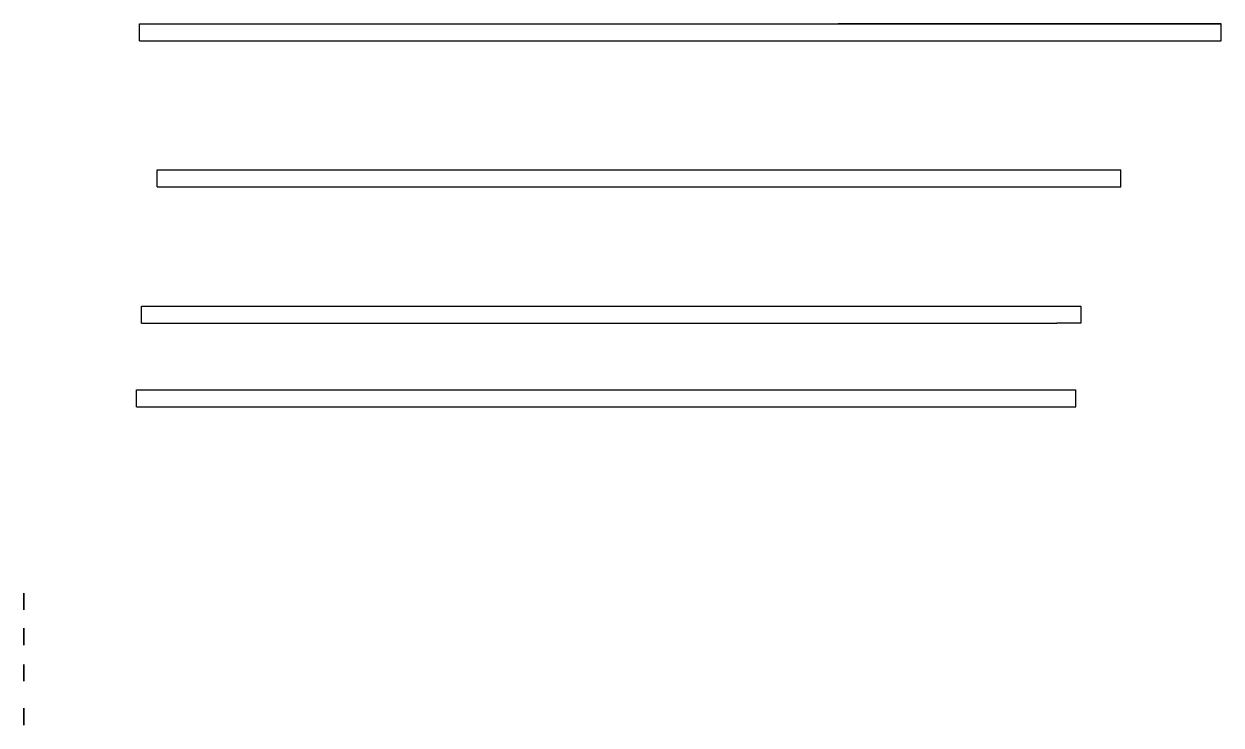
# Model space of a CAD drawing. Header units: inches. Extents: x 0 to 49.7, y 4.4 to 33.6.
import ezdxf

# ---------------------------------------------------------------- set-up
doc = ezdxf.new("R2010")
doc.units = ezdxf.units.IN
doc.header["$MEASUREMENT"] = 0
doc.layers.add('TIJE METALICE', color=9, linetype='Continuous')

msp = doc.modelspace()

# ---------------------------------------------------------------- linework, layer by layer
at = {"layer": 'TIJE METALICE'}
for p, q in [((4.804, 33.553), (49.704, 33.553)), ((4.804, 32.853), (4.804, 33.553)), ((49.704, 33.553), (33.804, 33.553)), ((49.704, 33.553), (33.804, 33.553)), ((48.704, 33.553), (49.704, 33.553)), ((49.704, 32.853), (49.704, 33.553)), ((4.804, 32.853), (49.704, 32.853)), ((5.537, 26.794), (5.537, 27.494)), ((5.537, 27.494), (45.537, 27.494)), ((45.537, 26.794), (45.537, 27.494)), ((5.537, 26.794), (45.537, 26.794)), ((4.886, 21.833), (42.886, 21.833)), ((4.886, 21.133), (4.886, 21.833)), ((42.886, 21.833), (43.886, 21.833)), ((43.886, 21.833), (43.886, 21.133)), ((4.886, 21.133), (42.886, 21.133)), ((43.886, 21.133), (42.886, 21.133)), ((4.677, 18.359), (43.677, 18.359)), ((4.677, 17.659), (4.677, 18.359)), ((43.677, 17.659), (43.677, 18.359)), ((4.677, 17.659), (43.677, 17.659))]:
    msp.add_line(p, q, dxfattribs=at)
at = {"layer": 'TIJE METALICE', "extrusion": (1, 2.22045e-16, 4.93038e-32)}
for centre in [(9.577, 0.312), (8.118, 0.312), (6.614, 0.312), (4.799, 0.312)]:
    msp.add_circle(centre, 0.35, dxfattribs=at)

doc.saveas('drawing.dxf')
